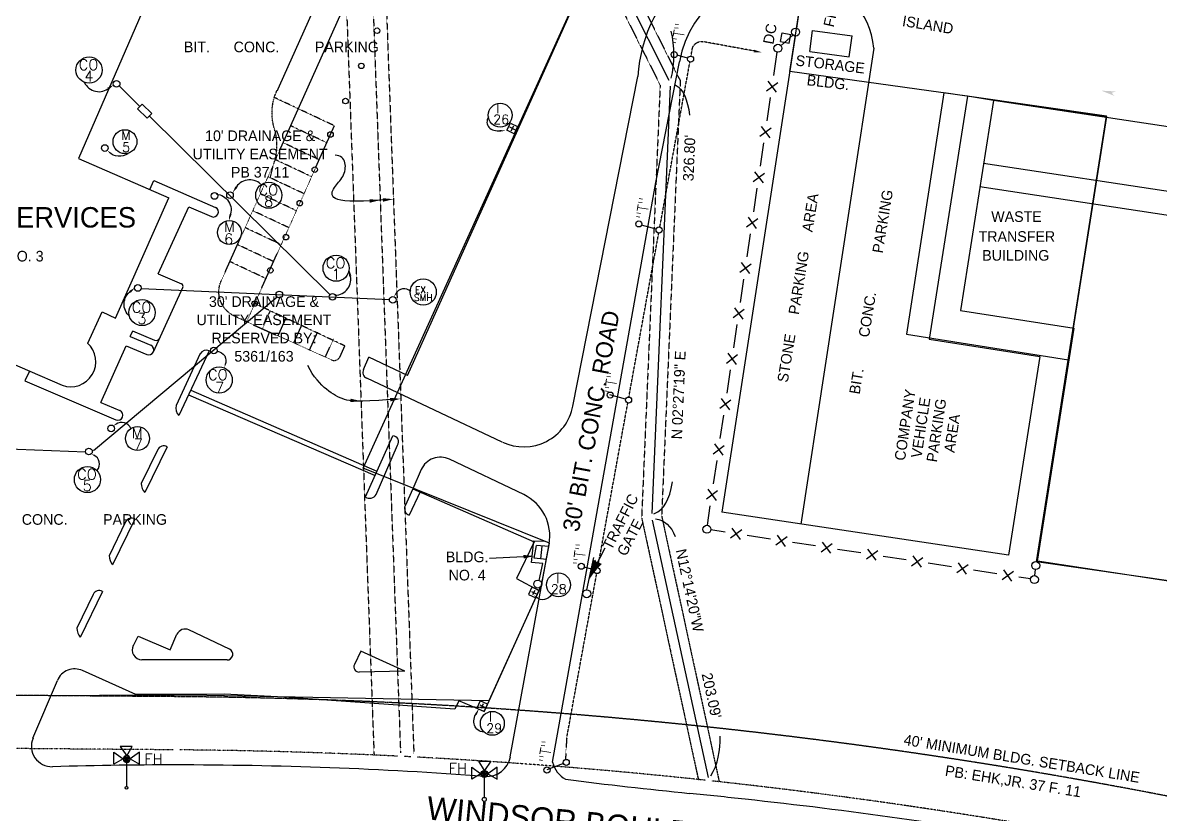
# Model space of a CAD drawing. Header units: inches. Extents: x -46627 to 16189, y -40789 to 47130.
# Drawn here: x -30849 to -20569, y 22480 to 29627 of the extents above; entities that cross this region are included whole.
import ezdxf
from ezdxf.enums import TextEntityAlignment as Align

# ---------------------------------------------------------------- set-up
doc = ezdxf.new("R2010")
doc.units = ezdxf.units.IN
doc.header["$MEASUREMENT"] = 0
for name, pattern in [('DASHDOT', [1, 0.5, -0.25, 0, -0.25]), ('DASHED', [0.75, 0.5, -0.25]), ('DASHED2', [0.375, 0.25, -0.125]), ('DIVIDE', [1.25, 0.5, -0.25, 0, -0.25, 0, -0.25]), ('HIDDEN2', [0.1875, 0.125, -0.0625])]:
    doc.linetypes.add(name, pattern=pattern)
for name, color, linetype in [('10', 7, 'CONTINUOUS'), ('12', 7, 'CONTINUOUS'), ('13', 7, 'CONTINUOUS'), ('15', 7, 'CONTINUOUS'), ('16', 7, 'CONTINUOUS'), ('19', 7, 'CONTINUOUS'), ('2', 7, 'CONTINUOUS'), ('20', 7, 'CONTINUOUS'), ('25', 7, 'CONTINUOUS'), ('26', 7, 'CONTINUOUS'), ('4', 7, 'CONTINUOUS'), ('41', 7, 'CONTINUOUS'), ('5', 7, 'CONTINUOUS'), ('6', 7, 'CONTINUOUS'), ('62', 7, 'CONTINUOUS'), ('9', 7, 'CONTINUOUS')]:
    doc.layers.add(name, color=color, linetype=linetype)
doc.styles.add('ROMANS', font='ROMANS', dxfattribs={"height": 0.2})
doc.styles.add('txt', font='TXT', dxfattribs={"height": 0.2})

# ---------------------------------------------------------------- blocks, each defined once
blk = doc.blocks.new('HR')
at = {"layer": '62', "color": 32, "linetype": 'Continuous'}
blk.add_arc((-1.57, -1.83), 2.41, 49.3426, 155.0435, dxfattribs=at)
blk.add_solid([(-4.18, -1.51), (-3.76, -0.47), (-3.45, -0.67), (-3.75, -0.81)], dxfattribs=at)
blk = doc.blocks.new('ARS')
at = {"layer": '26', "color": 3, "linetype": 'Continuous'}
blk.add_solid([(0, 0), (-0.5292, 0.091), (-0.533, -0.0869), (-0.3952, 0.0009)], dxfattribs=at)

msp = doc.modelspace()

# ---------------------------------------------------------------- linework, layer by layer
at = {"layer": '12', "color": 62, "linetype": 'Continuous'}
for p, q in [((-26252.0036, 24752.367), (-26231.624, 24949.6482)), ((-26231.624, 24949.6482), (-26131.8296, 24946.959)), ((-26149.064, 24742.6674), (-26252.0036, 24752.367)), ((-26180.7512, 24591.6642), (-26149.064, 24742.6674))]:
    msp.add_line(p, q, dxfattribs=at)
at = {"layer": '13', "color": 120, "linetype": 'DASHED2'}
for p, q in [((-26732.5232, 32735.4378), (-24907.0112, 29102.6502)), ((-26863.3328, 32594.8626), (-25088.8496, 29063.6262)), ((-28000.6184, 31870.0866), (-27674.2988, 23014.2174)), ((-27756.488, 31764.7902), (-27434.732, 23032.7886)), ((-27633.3716, 31682.2146), (-27314.432, 23026.6446)), ((-24907.0112, 29102.6502), (-25075.5152, 25172.877)), ((-25088.8496, 29063.6262), (-25256.3444, 25157.4006)), ((-25256.3444, 25157.4006), (-24743.5784, 22793.5302)), ((-25075.5152, 25172.877), (-24554.978, 22773.183))]:
    msp.add_line(p, q, dxfattribs=at)
at = {"layer": '13', "color": 120, "linetype": 'Continuous'}
for p, q in [((-26784.452, 32638.3326), (-25011.3944, 29109.933)), ((-24999.2168, 29053.1478), (-25164.6452, 25195.0926)), ((-25159.5668, 25135.8054), (-24655.6544, 22812.7542))]:
    msp.add_line(p, q, dxfattribs=at)
for points in [[(-24989.7608, 29126.1474), (-24955.7552, 29256.4542), (-24955.7552, 29415.0894), (-24989.7608, 29551.0614)], [(-24951.9164, 29065.071), (-24879.7304, 29024.9826), (-24839.6264, 28936.7898), (-24823.586, 28792.473)], [(-25144.4132, 25192.5846), (-25048.1648, 25232.6718), (-25008.062, 25312.8474), (-24975.9788, 25481.217)], [(-25131.3188, 25147.6266), (-25049.7956, 25136.5146), (-24986.8004, 25080.9522), (-24953.45, 24988.3494)], [(-24631.064, 22825.1334), (-24564.3632, 22932.5526), (-24545.8364, 23054.7894), (-24545.8364, 23184.4338)]]:
    msp.add_open_spline(points, degree=3, dxfattribs=at)
at = {"layer": '13', "color": 7, "linetype": 'Continuous'}
for points in [[(-27593.9168, 28026.6642), (-27867.7424, 28005.609), (-28082.5196, 28024.5522), (-28041.4592, 28144.5282), (-27946.7048, 28229.7738), (-27918.278, 28371.8502), (-27975.1316, 28428.681), (-28025.6672, 28431.8382)], [(-27527.9012, 26223.9294), (-27829.9076, 26201.1474), (-27942.4748, 26216.1498), (-28100.0684, 26298.6618), (-28220.1392, 26426.181), (-28272.6704, 26531.1978)]]:
    msp.add_open_spline(points, degree=3, dxfattribs=at)
for points in [[(-27715.5716, 28033.8798), (-27713.2916, 28001.9622), (-27618.6752, 28024.761)], [(-27595.1432, 28042.617), (-27592.6904, 28010.7114), (-27498.2, 28034.0238)], [(-27886.6436, 26232.8994), (-27888.9632, 26200.9842), (-27792.056, 26209.9842)], [(-27529.1048, 26239.8846), (-27526.6976, 26207.9754), (-27432.1724, 26231.151)]]:
    msp.add_solid(points, dxfattribs=at)
at = {"layer": '15', "color": 132, "linetype": 'Continuous'}
for p, q in [((-24000.2048, 29457.3246), (-23985.4004, 29536.0578)), ((-23985.4004, 29536.0578), (-23907.734, 29521.8018)), ((-23921.4716, 29442.5202), (-23907.734, 29521.8018)), ((-24000.2048, 29457.3246), (-23921.4716, 29442.5202))]:
    msp.add_line(p, q, dxfattribs=at)
at = {"layer": '15', "color": 4, "linetype": 'Continuous'}
for p, q in [((-26451.4472, 28686.1206, -0.0012), (-26400.422, 28661.091, -0.0012)), ((-26415.0008, 28693.4202, -0.0012), (-26437.91, 28647.5334, -0.0012)), ((-26251.1156, 24491.6058, -0.0012), (-26210.3684, 24471.2622, -0.0012)), ((-26220.8468, 24500.9826, -0.0012), (-26241.1904, 24460.2354, -0.0012)), ((-26717.3564, 23466.3402, -0.0012), (-26676.6092, 23445.9966, -0.0012)), ((-26687.0876, 23475.717, -0.0012), (-26707.4312, 23434.9698, -0.0012))]:
    msp.add_line(p, q, dxfattribs=at)
at = {"layer": '15', "color": 4, "linetype": 'Continuous', "elevation": -0.0012}
for points in [[(-26408.6252, 28624.9638), (-26473.2824, 28656.6402), (-26441.6048, 28721.2974), (-26376.9476, 28689.621)], [(-26213.18, 24433.9902), (-26183.2004, 24499.4514), (-26248.6628, 24529.431), (-26278.6412, 24463.9686)], [(-26679.4208, 23408.7246), (-26649.4412, 23474.1858), (-26714.9036, 23504.1654), (-26744.882, 23438.703)]]:
    msp.add_lwpolyline(points, close=True, dxfattribs=at)
at = {"layer": '15', "color": 4, "linetype": 'Continuous'}
for centre, radius in [((-26534.2156, 28792.0145, -0.0012), 108), ((-29925.1621, 28553.2312, -0.0012), 108), ((-30107.15, 28495.7226), 30), ((-29115.3512, 28063.0518, -0.0012), 30), ((-28981.3859, 27732.4354, -0.0012), 108), ((-30050.1668, 25964.127, -0.0012), 30), ((-29812.5009, 25872.0706, -0.0012), 108), ((-26007.0415, 24551.4684, -0.0012), 108), ((-26605.2391, 23300.4432, -0.0012), 108)]:
    msp.add_circle(centre, radius, dxfattribs=at)
at = {"layer": '16', "color": 6, "linetype": 'Continuous'}
for p, q in [((-23853.4628, 29577.567), (-23794.6136, 30007.3554)), ((-23992.6568, 29424.7002), (-23890.3928, 29516.439)), ((-24061.8668, 29150.1906), (-24030.6104, 29360.7714)), ((-24114.4652, 29100.3102), (-24039.3428, 28999.6746)), ((-24127.2224, 29012.4306), (-24025.5188, 29087.0046)), ((-24122.1008, 28741.3482), (-24090.8444, 28951.929)), ((-24174.6992, 28691.4678), (-24099.0572, 28589.217)), ((-24187.4552, 28603.5894), (-24085.7528, 28678.1634)), ((-24182.8832, 28331.439), (-24151.6256, 28542.0198)), ((-24235.4804, 28281.5586), (-24159.2912, 28180.3746)), ((-24248.2376, 28193.6802), (-24146.534, 28268.2542)), ((-24242.5976, 27920.9814), (-24212.408, 28132.1106)), ((-24309.0188, 27783.771), (-24207.3164, 27858.345)), ((-24294.6464, 27872.169), (-24220.0724, 27770.4654)), ((-24302.8304, 27512.1402), (-24272.1224, 27721.653)), ((-24368.1848, 27374.3814), (-24267.5492, 27449.5026)), ((-24355.4288, 27462.2598), (-24280.3064, 27361.6242)), ((-24363.6128, 27102.231), (-24332.3552, 27312.8118)), ((-24428.9672, 26964.4722), (-24328.3316, 27039.5934)), ((-24416.21, 27052.3506), (-24341.0876, 26951.715)), ((-24424.394, 26692.3218), (-24393.1376, 26902.9026)), ((-24489.7484, 26554.563), (-24388.5644, 26630.7522)), ((-24476.444, 26643.5094), (-24401.87, 26541.8058)), ((-24484.628, 26283.4794), (-24453.9188, 26492.9934)), ((-24549.9824, 26145.7206), (-24449.3468, 26220.843)), ((-24537.2252, 26233.6002), (-24462.1028, 26132.9634)), ((-24545.4092, 25873.5702), (-24514.1528, 26084.151)), ((-24610.7636, 25735.8114), (-24510.128, 25810.9338)), ((-24598.0076, 25823.691), (-24522.8852, 25723.0542)), ((-24606.1916, 25463.661), (-24574.934, 25674.2418)), ((-24670.9976, 25326.9702), (-24570.362, 25402.0914)), ((-24658.2404, 25414.8486), (-24583.6664, 25313.145)), ((-24660.7736, 25089.093), (-24635.7164, 25264.3326)), ((-24501.032, 25028.0874), (-24630.2888, 25047.9798)), ((-24452.2196, 24976.0374), (-24351.0644, 25049.5434)), ((-24363.8216, 24961.665), (-24438.3956, 25063.3686)), ((-24092.2196, 24965.1702), (-24302.252, 24997.4946)), ((-24043.4072, 24913.1202), (-23942.252, 24986.6274)), ((-23955.0092, 24898.7478), (-24029.5832, 25000.4514)), ((-25728.1088, 24611.4606), (-25586.6672, 24886.863)), ((-23683.4072, 24902.253), (-23893.4396, 24934.5774)), ((-23634.5936, 24850.2042), (-23533.4396, 24923.7102)), ((-23546.1956, 24835.8318), (-23620.7696, 24937.5342)), ((-25750.7048, 24507.0498), (-25689.0644, 24797.805)), ((-23274.5936, 24839.337), (-23484.626, 24871.6614)), ((-23224.7144, 24786.7386), (-23123.0108, 24861.3126)), ((-23137.3832, 24772.9146), (-23211.9572, 24874.6182)), ((-22864.7144, 24775.8714), (-23074.7456, 24808.1958)), ((-22815.9008, 24723.8226), (-22714.1984, 24798.3966)), ((-22728.0224, 24711.0654), (-22802.5964, 24812.769)), ((-25674.932, 24715.0026), (-25667.5148, 24755.7114)), ((-25646.1656, 24744.747), (-25674.932, 24715.0026)), ((-25664.5148, 24735.285), (-25661.6576, 24751.3542)), ((-25653.1184, 24746.9682), (-25664.5148, 24735.285)), ((-22455.3524, 24714.0222), (-22665.3848, 24746.3466)), ((-22406.54, 24661.9734), (-22305.3848, 24735.4794)), ((-22319.2088, 24648.1494), (-22392.716, 24749.3034)), ((-22046.54, 24651.1062), (-22256.5724, 24683.4306)), ((-21997.7276, 24599.0562), (-21896.024, 24673.6302)), ((-21909.3296, 24584.6838), (-21983.9036, 24686.3874)), ((-21702.6968, 24635.0466), (-21697.2704, 24690.267)), ((-21742.1948, 24605.4186), (-21847.76, 24620.5134))]:
    msp.add_line(p, q, dxfattribs=at)
for centre in [(-23864.4627, 29543.0161, 0), (-24024.4142, 29396.2336, 0), (-24665.8697, 25053.4556, 0), (-21694.5243, 24725.8195, 0), (-26195.3827, 24558.7084, 0), (-21706.4118, 24599.1823, 0), (-25751.7915, 24471.0503, 0)]:
    msp.add_circle(centre, 36, dxfattribs=at)
for centre, radius, start, end in [((-25174.8797, 24273.6711, 0), 648.2543, 133.73181667, 148.63560833), ((-26325.111, 24864.4083, 0), 648.2543, 336.99603056, 351.89982222), ((-25174.8797, 24273.6711, 0), 654.4751, 134.29081389, 143.87890278), ((-26325.111, 24864.4083, 0), 654.4751, 341.75273611, 351.340825), ((-25174.8797, 24273.6711, 0), 660.6959, 134.71047222, 140.92965556), ((-26325.111, 24864.4083, 0), 660.6959, 344.70198333, 350.92116667), ((-25626.9631, 24808.5973, 0), 66.626, 212.22783056, 273.40380833)]:
    msp.add_arc(centre, radius, start, end, dxfattribs=at)
at = {"layer": '19', "color": 2, "linetype": 'Continuous'}
for p, q in [((-29910.6956, 22945.7274, -0.0012), (-29910.6956, 22729.881, -0.0012)), ((-26678.306, 22812.435, -0.0012), (-26678.306, 22630.7814, -0.0012))]:
    msp.add_line(p, q, dxfattribs=at)
at = {"layer": '19', "color": 2, "linetype": 'Continuous', "elevation": -0.0012}
for points in [[(-30025.3916, 22930.8966), (-30025.3916, 23039.079), (-29941.5824, 22980.255)], [(-29859.6944, 23090.5446), (-29967.8768, 23090.5446), (-29909.0528, 23006.7354)], [(-29794.916, 22930.8966), (-29794.916, 23039.079), (-29878.7252, 22980.255)], [(-26726.0084, 22958.121), (-26617.826, 22958.121), (-26676.65, 22874.3118)], [(-26791.886, 22796.271), (-26791.886, 22904.4534), (-26708.0768, 22845.6294)], [(-26561.4104, 22796.271), (-26561.4104, 22904.4534), (-26645.2196, 22845.6294)]]:
    msp.add_lwpolyline(points, close=True, dxfattribs=at)
at = {"layer": '19', "color": 2, "linetype": 'Continuous', "extrusion": (0, 0, -1)}
for centre, radius in [((29909.2146, 22977.9297, 0.0012), 31.077), ((29909.2152, 22977.9303, 0.0012), 24.8616), ((29909.2163, 22977.9313, 0.0012), 14.9169), ((29909.2173, 22977.9323, 0.0012), 5.9668)]:
    msp.add_circle(centre, radius, dxfattribs=at)
at = {"layer": '19', "color": 2, "linetype": 'Continuous'}
for centre, radius in [((-26677.5879, 22843.3043, -0.0012), 31.077), ((-26677.5872, 22843.305, -0.0012), 24.8616), ((-26677.5861, 22843.306, -0.0012), 14.9169), ((-26677.5852, 22843.3069, -0.0012), 5.9668), ((-29910.6557, 22717.6575, -0.0012), 12.5475), ((-26678.306, 22613.9862, -0.0012), 18.1363)]:
    msp.add_circle(centre, radius, dxfattribs=at)
at = {"layer": '2', "color": 32, "linetype": 'Continuous'}
for centre in [(-27647.1272, 29555.1198), (-27789.5756, 29237.5506), (-27932.0252, 28919.9814), (-28067.5976, 28617.7422), (-28210.0472, 28300.1718), (-28345.6196, 27997.9338), (-28470.542, 27690.6882), (-28611.44, 27390.9534), (-28752.3368, 27091.2174)]:
    msp.add_circle(centre, 24.84, dxfattribs=at)
at = {"layer": '20', "color": 2, "linetype": 'Continuous'}
for p, q in [((-29978.2532, 29057.145, -0.0012), (-29789.9012, 28870.9542, -0.0012)), ((-29810.4776, 28849.881, -0.0012), (-29768.2964, 28892.5518, -0.0012)), ((-29768.2964, 28892.5518, -0.0012), (-29682.956, 28808.1894, -0.0012)), ((-29810.4776, 28849.881, -0.0012), (-29725.1372, 28765.5186, -0.0012)), ((-29725.1372, 28765.5186, -0.0012), (-29682.956, 28808.1894, -0.0012)), ((-29705.57, 28787.589, -0.0012), (-28070.6396, 27171.411, -0.0012)), ((-30210.3764, 25762.9362, -0.0012), (-28549.922, 27151.9566, -0.0012)), ((-29779.4528, 27225.855, -0.0012), (-27531.6812, 27126.9882, -0.0012)), ((-31048.9364, 25781.5686, -0.0012), (-30280.4324, 25751.505, -0.0012))]:
    msp.add_line(p, q, dxfattribs=at)
for centre, radius in [((-30249.8388, 29199.9318, -0.0012), 118.1562), ((-30000.5498, 29076.0506, -0.0012), 30), ((-28625.3556, 28069.4526, -0.0012), 118.1562), ((-28975.8553, 28070.6981, -0.0012), 30), ((-28017.2052, 27410.3406, -0.0012), 118.1562), ((-29808.94, 27232.2094, -0.0012), 30), ((-27229.9381, 27195.5069, -0.0012), 118.1562), ((-28530.1549, 27173.8077, -0.0012), 30), ((-28050.6193, 27152.7153, -0.0012), 30), ((-27505.4603, 27125.834, -0.0012), 30), ((-29770.8468, 27009.8694, -0.0012), 118.1562), ((-29121.6445, 26666.9595, -0.0012), 30), ((-29073.1381, 26400.8213, -0.0012), 118.1562), ((-30250.4732, 25755.4677, -0.0012), 30), ((-30264.45, 25501.8438, -0.0012), 118.1562)]:
    msp.add_circle(centre, radius, dxfattribs=at)
at = {"layer": '25', "color": 32, "linetype": 'DASHED'}
for p, q in [((-24223.4084, 29368.9518), (-24700.988, 29456.0166)), ((-24810.1316, 29325.6882), (-24798.6908, 29388.4458)), ((-25091.5604, 27782.0334), (-24820.0292, 29271.4062)), ((-25371.3656, 26247.2814), (-25101.446, 27727.815)), ((-25652.18, 24706.9842), (-25381.2368, 26193.135)), ((-25933.0628, 23166.3198), (-25662.0548, 24652.821)), ((-25934.8436, 23151.1002), (-25944.1436, 22974.2238, -0.0024))]:
    msp.add_line(p, q, dxfattribs=at)
at = {"layer": '25', "color": 32, "linetype": 'Continuous'}
for p, q in [((-24840.4208, 29307.3102, -0.0012), (-24935.3552, 29332.9038, -0.0024)), ((-25124.0984, 27764.277), (-25256.0204, 27799.8414, -0.0012)), ((-25400.876, 26227.0146, 0.0036), (-25544.6096, 26265.7626, 0.0012)), ((-25685.6348, 24687.7626, 0.0024), (-25775.3672, 24711.9534, 0.0012)), ((-25963.55, 22938.333, -0.0024), (-26111.3768, 22879.587, -0.0024))]:
    msp.add_line(p, q, dxfattribs=at)
for centre in [(-24962.0037, 29340.0887, -0.0024), (-24814.2969, 29298.4043, -0.0012), (-25281.4713, 27810.5183, -0.0024), (-25098.0321, 27755.2031), (-25540.5033, 26264.6555, 0.0012), (-25374.2277, 26219.8307, 0.0036), (-25802.0157, 24719.1383, 0.0012), (-25659.0741, 24680.2595, 0.0036), (-25937.4945, 22947.4367, 0.0036), (-26111.3769, 22879.5875, -0.0024)]:
    msp.add_circle(centre, 27.6, dxfattribs=at)
at = {"layer": '25', "color": 32, "linetype": 'DASHED', "extrusion": (0, 0, -1)}
msp.add_arc((24716.0534, 29373.3791), 84, 10.33263973, 100.33212862, dxfattribs=at)
at = {"layer": '25', "color": 32, "linetype": 'DASHED', "extrusion": (0.000128407, -2.34093e-05, 1)}
msp.add_arc((-25815.0089, 23144.7981, -3.8723), 120, 169.66807759, 176.98981648, dxfattribs=at)
at = {"layer": '4', "color": 230, "linetype": 'DASHDOT'}
for p, q in [((-28547.7308, 29013.3738), (-27540.7352, 31258.3206)), ((-29055.374, 27295.2558), (-27321.6248, 31160.3874)), ((-28358.0828, 28849.761), (-28575.3164, 28951.8762)), ((-28032.2312, 28696.587), (-28358.0828, 28849.761)), ((-28826.0168, 26926.9578), (-28032.2312, 28696.587)), ((-28100.9996, 28543.2774), (-28426.8524, 28696.4514)), ((-28169.768, 28389.9678), (-28495.6196, 28543.143)), ((-28238.5364, 28236.6582), (-28564.3892, 28389.8334)), ((-28307.306, 28083.3486), (-28633.1576, 28236.5226)), ((-28376.0744, 27930.039), (-28701.9272, 28083.213)), ((-28444.8428, 27776.7306), (-28770.6956, 27929.9046)), ((-28513.6112, 27623.421), (-28839.464, 27776.595)), ((-28582.3796, 27470.1114), (-28908.2324, 27623.2854)), ((-28647.1748, 27314.9334), (-28977.0008, 27469.9758)), ((-27937.64, 26708.2506), (-28752.3368, 27091.2174)), ((-28826.0168, 26926.9578), (-28938.4952, 26979.831)), ((-28683.68, 26863.1118), (-28611.134, 27024.8418)), ((-28541.3432, 26799.2646), (-28468.7972, 26960.9946)), ((-28826.0168, 26926.9578), (-28059.5204, 26583.1374)), ((-28399.0064, 26735.4174), (-28326.4604, 26897.1474)), ((-28256.6708, 26671.5714), (-28184.1248, 26833.3014)), ((-28114.334, 26607.7242), (-28041.788, 26769.4542)), ((-27980.2196, 26613.3258), (-27937.64, 26708.2506))]:
    msp.add_line(p, q, dxfattribs=at)
at = {"layer": '4', "color": 230, "linetype": 'Continuous'}
for p, q in [((-27371.4704, 26442.1074), (-25896.9488, 29726.883)), ((-23869.928, 29507.433), (-24530.1956, 25208.9058)), ((-23158.2752, 29398.1214), (-23818.5416, 25099.593)), ((-25128.1088, 28185.7566), (-24914.006, 29275.065)), ((-25878.1436, 26166.0522), (-25291.1228, 29142.285)), ((-26061.2381, 22949.581, 0), (-25128.1088, 28185.7566)), ((-22657.0364, 26769.7602), (-21656.492, 26612.7066)), ((-29245.118, 26638.9674), (-29463.2552, 26169.5754)), ((-29165.402, 26665.4766), (-29437.9292, 26079.675)), ((-27769.9988, 26495.6694), (-27720.4412, 26606.1498)), ((-27371.4704, 26442.1074), (-27720.4412, 26606.1498)), ((-21656.492, 26612.7066), (-21941.1392, 24819.5598)), ((-26515.0112, 25840.6122), (-27740.7788, 26416.8126)), ((-29350.0388, 26266.5666), (-27665.1896, 25538.8578)), ((-29330.7932, 26309.2938), (-27648.1376, 25577.3154)), ((-27752.618, 25344.9858), (-27504.068, 25897.2342)), ((-27656.3132, 25367.0226), (-27463.652, 25813.0746)), ((-29629.6304, 25772.0778), (-29778.3728, 25466.7006)), ((-29545.0964, 25797.4626), (-29746.526, 25384.2426)), ((-26322.1076, 25367.0946), (-26992.208, 25685.6154)), ((-27248.1488, 25591.7766), (-27324.6608, 25419.2742)), ((-27324.6608, 25419.2742), (-27393.7472, 25264.4142)), ((-27324.6608, 25419.2742), (-26228.5088, 24939.9534)), ((-27257.3048, 25390.0818), (-27355.64, 25180.2258)), ((-21941.1392, 24819.5598), (-24530.1956, 25208.9058)), ((-29920.0484, 25119.921), (-30068.7908, 24814.5426)), ((-29836.5812, 25145.853), (-30036.944, 24732.0858)), ((-26442.686, 22999.4586), (-26092.9688, 24917.5578)), ((-26228.5088, 24939.9534), (-26386.658, 24608.3802)), ((-26386.658, 24608.3802), (-26185.4876, 24501.015)), ((-30213.1796, 24465.1098), (-30361.3736, 24160.7994)), ((-30128.0972, 24491.5614), (-30330.0752, 24077.2746)), ((-26185.4876, 24501.015), (-26677.6256, 23408.8074)), ((-29849.4524, 24004.4574), (-29806.1432, 24088.7862)), ((-29806.1432, 24088.7862), (-29517.6704, 23964.9138)), ((-29517.6704, 23964.9138), (-29454.9704, 24105.3858)), ((-28980.3812, 23970.915), (-29348.2772, 24145.0206)), ((-27794.498, 23952.7338), (-27851.6288, 23830.9866)), ((-27395.0108, 23771.8458), (-27794.498, 23952.7338)), ((-29002.3712, 23872.9386), (-29771.4176, 23875.3458)), ((-29827.406, 23561.4522), (-30308.6252, 23777.571)), ((-27395.0108, 23771.8458), (-27808.3568, 23762.8962)), ((-30756.3944, 23165.7546), (-30535.5416, 23687.7126)), ((-26909.5232, 23503.623), (-26943.5996, 23429.3922)), ((-26677.6256, 23408.8074), (-26909.5232, 23503.623))]:
    msp.add_line(p, q, dxfattribs=at)
for points in [[(-22075.6868, 28925.6898), (-22312.784, 28962.9066), (-22657.0364, 26769.7602)], [(-26943.5996, 23429.3922), (-28487.0264, 23536.7706), (-29029.334, 23563.0254), (-29827.406, 23561.4522)]]:
    msp.add_lwpolyline(points, dxfattribs=at)
for centre, radius, start, end in [((-23917.8211, 29051.6658, 0), 1376.1781, 84.01002222, 176.22670278), ((-23977.7986, 29110.3934, 0), 950.1649, 80.79365556, 170.01673611), ((-23854.6703, 29343.119, 0), 698.5643, 4.51591944, 82.14171389), ((-29190.4089, 26608.0374, 0), 62.3719, 65.93700556, 150.390525), ((-27715.2537, 26471.113), 60, 155.84083744, 244.82302077), ((-29369.5282, 26147.056, 0), 96.2819, 166.21203333, 224.77236111), ((-26322.2597, 26249.0218, 0), 451.8, 244.81239444, 349.41796667), ((-29575.769, 25746.6251, 0), 59.3504, 59.24160556, 155.17688611), ((-27505.2667, 25844.9676, 0), 52.7094, 322.32341111, 88.75014722), ((-27073.873, 25514.3411, 0), 190.2, 64.49718611, 155.94156944), ((-29645.1314, 25469.6567, 0), 133.1112, 181.25038889, 220.09509167), ((-27714.714, 25399.5664, 0), 66.7324, 235.77295556, 330.97046944), ((-26500.7357, 24991.9049, 0), 414.96, 349.67111667, 64.49473611), ((-27336.688, 25239.8154, 0), 62.1361, 156.67834444, 252.19390833), ((-29866.5716, 25095.1081, 0), 59.3504, 59.29160556, 155.22688611), ((-29935.6923, 24818.0793, 0), 133.1112, 181.30038889, 220.14509167), ((-30158.7356, 24440.3399, 0), 59.3504, 59.29160556, 155.22688611), ((-30227.8563, 24163.3111, 0), 133.1112, 181.30038889, 220.14509167), ((-29382.0064, 24072.4605, 0), 79.92, 64.74518889, 155.88880278), ((-29771.1135, 23963.9325, 0), 88.44, 152.81581944, 269.78578056), ((-29002.4265, 23924.4569, 0), 51.84, 269.78460278, 64.75212778), ((-30378.4035, 23621.0704, 0), 171.24, 65.85228889, 157.14632778), ((-27808.9066, 23810.705, 0), 47.64, 154.56430556, 271.12669444), ((-30585.5665, 23094.0127, 0), 185.04, 157.14207222, 271.65886389)]:
    msp.add_arc(centre, radius, start, end, dxfattribs=at)
at = {"layer": '4', "color": 230, "linetype": 'DASHDOT', "extrusion": (-0.000206233, -4.12244e-05, -1)}
msp.add_arc((28114.9587, 28811.4538, 4.7253), 481.2976, 342.60418838, 25.01256615, dxfattribs=at)
at = {"layer": '4', "color": 230, "linetype": 'DASHDOT', "extrusion": (0.000206233, 4.12246e-05, 1)}
msp.add_arc((-29045.2641, 28519.9884, -4.7253), 493.5975, 340.41410606, 17.39581161, dxfattribs=at)
at = {"layer": '4', "color": 230, "linetype": 'DASHDOT', "extrusion": (0, 0, -1)}
msp.add_arc((28836.3955, 27197.0301), 240, 295.17704864, 24.15916808, dxfattribs=at)
at = {"layer": '4', "color": 230, "linetype": 'DASHDOT'}
msp.add_arc((-28034.9646, 26637.8819), 60, 245.84082569, 335.84078958, dxfattribs=at)
at = {"layer": '4', "color": 1, "linetype": 'Continuous'}
for centre, radius, start, end in [((-29477.4747, -15167.8406, 0), 38092.8555, 89.84858889, 91.65886667), ((-29477.4747, -15167.8406, 0), 38092.8555, 85.77625556, 90), ((-26655.8741, 23038.2861, 0), 217.32, 265.77625556, 349.67141111), ((-25827.2776, 23006.7332, 0), 240.84, 193.72744167, 241.23166389), ((-20618.7421, 64684.3433, 0), 42225.7611, 262.75602275, 264.28656691), ((-29877.9312, -27305.9455, 0), 50229.3545, 83.64888889, 84.22351111), ((-29048.0151, -21366.6513, 0), 44235.0239, 80.22452529, 83.86624971)]:
    msp.add_arc(centre, radius, start, end, dxfattribs=at)
at = {"layer": '41', "color": 94, "linetype": 'Continuous', "elevation": -0.0012}
for points in [[(-22749.5228, 36739.7106), (-16124.6372, 35717.619), (-17310.1904, 28077.903), (-17556.5468, 28114.0314), (-17680.4768, 27468.0246), (-16936.8968, 27344.0442), (-17437.298, 24149.3094), (-21689.1704, 24759.2886), (-21054.6428, 28782.333), (-22315.364, 28964.7822), (-23917.904, 29185.6314), (-23499.5432, 31880.7222), (-24668.4812, 32035.3914), (-24100.2356, 35698.0638), (-22922.8592, 35518.113)], [(-21397.0652, 26583.1194), (-21050.6984, 28779.843), (-22525.3844, 28994.4558), (-22861.94, 26814.0918)]]:
    msp.add_lwpolyline(points, close=True, dxfattribs=at)
at = {"layer": '41', "color": 94, "linetype": 'Continuous', "extrusion": (4.13697e-08, -1.54185e-08, 1), "elevation": -0.0027}
msp.add_lwpolyline([(-35479.79, 23760.999), (-35122.568, 23590.665), (-30968.2628, 23551.743), (-29346.0992, 23558.2866), (-26633.5952, 23505.9366), (-26161.322, 24548.8422), (-26087.7356, 24926.739), (-27773.1068, 25604.1606), (-25792.4312, 29966.7054), (-26142.374, 30130.2966), (-25956.1856, 30559.5234), (-31222.85, 32915.3406), (-33624.1412, 27611.1294)], close=True, dxfattribs=at)
at = {"layer": '5', "color": 252, "linetype": 'HIDDEN2'}
msp.add_line((-29454.3476, 23541.267), (-36955.3316, 23600.8962), dxfattribs=at)
msp.add_arc((-29843.0673, -25357.2178), 48900.0302, 78.93611389, 89.54453611, dxfattribs=at)
at = {"layer": '6', "color": 7, "linetype": 'Continuous'}
for p, q in [((-29281.244, 30844.8414), (-30343.9796, 28402.5906)), ((-23736.8408, 29367.807), (-23710.7936, 29558.0322)), ((-23710.7936, 29558.0322), (-23354.1224, 29509.1934)), ((-23380.1696, 29318.9682), (-23354.1224, 29509.1934)), ((-23736.8408, 29367.807), (-23380.1696, 29318.9682)), ((-22075.6868, 28925.6898), (-22373.4188, 27028.9146)), ((-17598.7916, 28247.1522), (-22075.6868, 28925.6898)), ((-30343.9796, 28402.5906), (-29528.3, 28047.075)), ((-17688.1436, 27676.545), (-22165.2488, 28355.115)), ((-29701.3712, 28122.4722), (-29664.0056, 28203.1074)), ((-29664.0056, 28203.1074), (-29107.9484, 27959.3466)), ((-16924.7984, 27345.2106), (-22198.3952, 28143.9486)), ((-30010.7144, 26960.6658), (-29528.3, 28047.075)), ((-29626.4288, 27359.565), (-29347.2656, 27963.543)), ((-29347.2656, 27963.543), (-29143.7276, 27876.5466)), ((-29626.4288, 27359.565), (-29413.8032, 27269.2506)), ((-29667.8384, 26656.4154), (-29401.8032, 27237.4566)), ((-30261.6428, 26734.749), (-30132.4616, 27017.7966)), ((-30132.4616, 27017.7966), (-30010.7144, 26960.6658)), ((-22373.4188, 27028.9146), (-21347.99, 26867.955)), ((-29877.8084, 26793.9294), (-29854.724, 26844.129)), ((-29855.792, 26844.6774), (-29658.6584, 26760.9702)), ((-21678.224, 24764.1234), (-21347.99, 26867.955)), ((-29877.8084, 26793.9294), (-29691.8972, 26714.6382)), ((-31116.7004, 26624.8434), (-30493.8548, 26353.5258)), ((-30141.854, 26198.3766), (-29914.136, 26710.0626)), ((-29914.136, 26710.0626), (-29728.2248, 26630.7702)), ((-30789.2804, 26479.6206), (-30829.9352, 26392.5798)), ((-30829.9352, 26392.5798), (-30006.6956, 26041.2762)), ((-30141.854, 26198.3766), (-29971.436, 26125.6926)), ((-26227.9688, 24791.2854), (-26206.8728, 24905.9082)), ((-26095.8836, 24896.1222), (-26206.8728, 24905.9082)), ((-26165.7668, 24786.3198), (-26155.4036, 24901.059)), ((-26323.622, 24805.5354), (-26631.116, 24788.7702)), ((-26116.9796, 24781.4994), (-26227.9688, 24791.2854)), ((-17430.8696, 24119.283), (-21678.224, 24764.1234))]:
    msp.add_line(p, q, dxfattribs=at)
for centre, radius, start, end in [((-29125.6626, 27917.7753, 0), 44.797, 246.81751111, 66.34018056), ((-29423.3586, 27246.6937, 0), 24, 335.35778889, 66.89888611), ((-30415.4969, 26567.0259, 0), 227.1268, 249.97745, 47.56211111), ((-29644.2585, 26793.9161, 0), 36, 246.886825, 335.356325), ((-29710.2556, 26672.9357, 0), 45.5953, 246.93935556, 66.84203333), ((-29989.0524, 26083.0696, 0), 45.5953, 246.93935556, 66.84203333)]:
    msp.add_arc(centre, radius, start, end, dxfattribs=at)
msp.add_solid([(-26324.4932, 24821.5122), (-26322.7508, 24789.5598), (-26227.7648, 24810.7626)], dxfattribs=at)
at = {"layer": '9', "color": 3, "linetype": 'DIVIDE'}
msp.add_line((-29488.1624, 23061.5214), (-33363.2216, 23092.3254), dxfattribs=at)
for start, end in [(87.18322222, 89.50903611), (87.04068611, 87.112225), (83.87783611, 86.96968611), (78.97161389, 83.80683611)]:
    msp.add_arc((-29843.0673, -25357.2178), 48420.0302, start, end, dxfattribs=at)

# ---------------------------------------------------------------- block references
at = {"layer": '15', "color": 4, "linetype": 'Continuous'}
for p, xscale, yscale, zscale, rotation in [((-26640.7448, 28778.5566, -0.006), 42.89250801805742, 63.80782579111834, 10.45767131707862, 113.4009955444339), ((-29898.6932, 28444.191, -0.006), 43.63217945041321, -29.32277886621702, 36.4774340156835, 4.575966384144173), ((-29098.8668, 28079.7342, -0.0012), 60.00003110118286, -60.00003110118286, 60, 134.7587794714701), ((-29873.4476, 25962.0498, -0.0012), 36.00000987828493, 36.00000987828493, 36, 331.027224832929), ((-26072.09, 24463.551, -0.0012), 36.00001446703288, -36.00001446703288, 36, 21.98857194322362), ((-26682.5768, 23221.2042, -0.006), 47.69947466741197, -61.31109750438371, 54.50526198148528, 305.7776585477841)]:
    msp.add_blockref('HR', p, dxfattribs=dict(at, xscale=xscale, yscale=yscale, zscale=zscale, rotation=rotation))
at = {"layer": '20', "color": 2, "linetype": 'Continuous'}
for p, xscale, yscale, zscale, rotation in [((-30291.7088, 29088.0438, -0.0012), 60.00001314153631, 60.00001314153631, 60, 155.5988777741681), ((-28698.9824, 28170.0678, -0.0012), 60.00000727891532, 60.00000727891532, 60, 357.4815133428529), ((-28026.368, 27166.2222, -0.0012), 59.99998704620194, 59.99998704620194, 60, 221.882411194936), ((-29882.5148, 26975.127, -0.0012), 60.00000756210117, -60.00000756210117, 60, 279.0226936323808), ((-27342.4832, 27201.0918, -0.0012), 36.00001504135817, 36.00001504135817, 36, 357.4815318942365), ((-29088.8804, 26659.9686, -0.0012), 35.99998812698981, -35.99998812698981, 36, 132.7857184257442), ((-30176.6144, 25586.2842, -0.0012), 36, 36, 36, 270)]:
    msp.add_blockref('HR', p, dxfattribs=dict(at, xscale=xscale, yscale=yscale, zscale=zscale, rotation=rotation))
at = {"layer": '25', "color": 32, "linetype": 'Continuous', "xscale": 135.0000978814909, "yscale": 135.0000978814909, "zscale": 135, "rotation": 351.3237165416536}
msp.add_blockref('ARS', (-24173.4392, 29361.261), dxfattribs=at)
at = {"layer": '26', "color": 7, "linetype": 'Continuous', "xscale": 240.0000216641624, "yscale": 240.0000216641624, "zscale": 240, "rotation": 167.6464458959681}
msp.add_blockref('ARS', (-21101.3396, 29013.9654, -0.0012), dxfattribs=at)

# ---------------------------------------------------------------- texts
at = {"layer": '10', "color": 253, "linetype": 'Continuous', "style": 'txt'}
for s, p in [('BIT.      CONC.         PARKING', (-29392.6964, 29360.6382)), ('BIT.        CONC.         PARKING', (-31378.3616, 25093.683))]:
    msp.add_text(s, height=96, dxfattribs=at).set_placement(p)
for s, p in [('STONE     PARKING     AREA', (-23936.216, 26373.687)), ('BIT.        CONC.          PARKING', (-23286.6176, 26267.097))]:
    msp.add_text(s, height=96, rotation=80.6815872, dxfattribs=at).set_placement(p)
for s, height, rotation, width, p in [('COMPANY', 95.6616, 81.36245671, 1.002408, (-22875.9846, 25995.3695)), ('VEHICLE', 96.3912, 81.45949556, 0.996651, (-22734.5971, 25970.6228)), ('PARKING', 95.6844, 81.37894838, 1.003211, (-22592.3031, 25946.702)), ('AREA', 95.6616, 81.41830111, 1.002245, (-22450.8384, 25919.7773))]:
    msp.add_text(s, height=height, rotation=rotation, dxfattribs=dict(at, width=width)).set_placement(p, align=Align.MIDDLE)
at = {"layer": '12', "color": 62, "linetype": 'Continuous', "style": 'txt', "width": 1.001126}
msp.add_text('ISLAND', height=95.9304, rotation=350.81998167, dxfattribs=at).set_placement((-22669.1559, 29608.7336), align=Align.MIDDLE)
at = {"layer": '13', "color": 7, "linetype": 'Continuous', "style": 'txt'}
for s, p in [("10' DRAINAGE &", (-28703.7644, 28558.4898)), ('UTILITY EASEMENT', (-28703.7644, 28393.9182)), ('PB 37/11', (-28703.7644, 28229.3466)), ("30' DRAINAGE &", (-28668.8912, 27061.0818)), ('UTILITY EASEMENT', (-28668.8912, 26896.5102)), ('RESERVED BY:', (-28668.8912, 26731.9398)), ('5361/163', (-28668.8912, 26567.3682))]:
    msp.add_text(s, height=96, dxfattribs=at).set_placement(p, align=Align.CENTER)
at = {"layer": '13', "color": 120, "linetype": 'Continuous', "style": 'txt'}
for s, height, rotation, p in [("326.80'", 96, 87.54472224, (-24826.7736, 28405.2572)), ('N 02%%d27\'19" E', 96, 87.54472224, (-24922.8775, 26265.4302)), ('N12%%d14\'20"W', 95.9988, 282.23888893, (-24821.637, 24501.0335)), ("203.09'", 95.9988, 282.23888893, (-24623.4878, 23551.5644))]:
    msp.add_text(s, height=height, rotation=rotation, dxfattribs=at).set_placement(p, align=Align.MIDDLE)
at = {"layer": '15', "color": 132, "linetype": 'Continuous', "style": 'txt', "width": 1.008687}
msp.add_text('DC', height=95.454, rotation=79.7677151, dxfattribs=at).set_placement((-24096.4035, 29526.8216), align=Align.MIDDLE)
at = {"layer": '15', "color": 4, "linetype": 'Continuous', "style": 'ROMANS'}
for s, p in [('I', (-26569.1084, 28810.977, -0.0012)), ('26', (-26597.9984, 28712.349, -0.0012)), ('M', (-29959.4024, 28569.0942, -0.0012)), ('5', (-29950.772, 28460.2806, -0.0012)), ('I', (-26026.4264, 24567.1254, -0.0012)), ('28', (-26077.4828, 24470.2542, -0.0012)), ('I', (-26635.454, 23317.6494, -0.0012)), ('29', (-26660.2088, 23214.5802, -0.0012))]:
    msp.add_text(s, height=84, dxfattribs=at).set_placement(p)
for s, p in [('M', (-28980.6344, 27787.5678, -0.0012)), ('6', (-28987.7636, 27675.2706, -0.0012)), ('M', (-29815.7984, 25925.1174, -0.0012)), ('7', (-29804.582, 25820.5002, -0.0012))]:
    msp.add_text(s, height=96, dxfattribs=at).set_placement(p, align=Align.MIDDLE)
at = {"layer": '16', "color": 6, "linetype": 'Continuous', "style": 'txt', "width": 1.0004}
msp.add_text('TRAFFIC', height=96, rotation=62.81582059, dxfattribs=at).set_placement((-25529.1008, 24857.7018))
at = {"layer": '16', "color": 6, "linetype": 'Continuous', "style": 'txt'}
msp.add_text('GATE', height=96, rotation=62.81582059, dxfattribs=at).set_placement((-25397.9192, 24802.797))
at = {"layer": '19', "color": 2, "linetype": 'Continuous', "style": 'txt', "width": 0.999687}
msp.add_text('FH', height=95.8992, rotation=77.38397338, dxfattribs=at).set_placement((-23549.1535, 29675.3514), align=Align.MIDDLE)
at = {"layer": '19', "color": 2, "linetype": 'Continuous', "style": 'ROMANS'}
msp.add_text('FH', height=96, dxfattribs=at).set_placement((-29666.6168, 22977.2766, -0.0012), align=Align.MIDDLE)
msp.add_text('FH', height=96, rotation=359.74353984, dxfattribs=at).set_placement((-26916.8595, 22893.2395, -0.0012), align=Align.MIDDLE)
at = {"layer": '20', "color": 2, "linetype": 'Continuous', "style": 'ROMANS'}
for s, height, p in [('CO', 96, (-30254.1776, 29247.7638, -0.0012)), ('4', 96, (-30251.2916, 29145.2334, -0.0012)), ('CO', 96, (-28629.6944, 28117.2846, -0.0012)), ('8', 96, (-28626.8084, 28014.7542, -0.0012)), ('CO', 96, (-28021.544, 27458.1726, -0.0012)), ('1', 96, (-28018.658, 27355.6422, -0.0012)), ('EX.', 60, (-27240.524, 27214.1382, -0.0012)), ('SMH', 60, (-27229.3088, 27144.981, -0.0012)), ('CO', 96, (-29775.1856, 27057.7014, -0.0012)), ('3', 96, (-29772.2996, 26955.171, -0.0012)), ('CO', 96, (-29085.8072, 26448.6534, -0.0012)), ('7', 96, (-29070.4256, 26333.6082, -0.0012)), ('CO', 96, (-30268.7888, 25549.6758, -0.0012)), ('5', 96, (-30265.9028, 25447.1454, -0.0012))]:
    msp.add_text(s, height=height, dxfattribs=at).set_placement(p, align=Align.MIDDLE)
at = {"layer": '26', "color": 3, "linetype": 'Continuous', "style": 'ROMANS'}
for p in [(-24980.7556, 29435.7574), (-25306.3012, 27861.2098), (-25591.8676, 26286.6622), (-25877.434, 24734.9338), (-26185.8448, 22955.0098)]:
    msp.add_text('"T"', height=96, rotation=81.35764631, dxfattribs=at).set_placement(p, align=Align.TOP_LEFT)
at = {"layer": '4', "color": 230, "linetype": 'Continuous', "style": 'txt', "width": 0.997605}
msp.add_text("30' BIT. CONC. ROAD", height=150.336, rotation=79.43431777, dxfattribs=at).set_placement((-25824.1316, 25023.2826))
at = {"layer": '4', "color": 1, "linetype": 'Continuous', "style": 'txt', "width": 1.002239}
msp.add_text('WINDSOR BOULEVARD', height=209.5308, rotation=354.48726746, dxfattribs=at).set_placement((-27205.2764, 22433.847))
at = {"layer": '5', "color": 252, "linetype": 'Continuous', "style": 'txt'}
for s, rotation, p in [("40' MINIMUM BLDG. SETBACK LINE", 350.81127682, (-22893.0608, 23107.3206)), ('PB: EHK,JR. 37 F. 11', 350.89353659, (-22519.1336, 22828.7106))]:
    msp.add_text(s, height=96, rotation=rotation, dxfattribs=at).set_placement(p)
at = {"layer": '6', "color": 7, "linetype": 'Continuous', "style": 'txt'}
for s, p in [('STORAGE', (-23557.3796, 29204.526)), ('BLDG.', (-23576.6666, 29041.0891))]:
    msp.add_text(s, height=96, rotation=353.26972887, dxfattribs=at).set_placement(p, align=Align.CENTER)
for s, height, p in [('FLEET SERVICES', 184.574037, (-30867.6861, 27777.7632)), ('WASTE', 96, (-21868.4132, 27828.8322)), ('TRANSFER', 96, (-21865.142, 27648.8802)), ('BLDG. NO. 3', 96, (-31038.5684, 27471.2898)), ('BUILDING', 96, (-21874.9532, 27478.7442)), ('BLDG.', 96, (-26832.7916, 24755.781)), ('NO. 4', 96, (-26832.7916, 24591.2094))]:
    msp.add_text(s, height=height, dxfattribs=at).set_placement(p, align=Align.CENTER)

doc.saveas('drawing.dxf')
